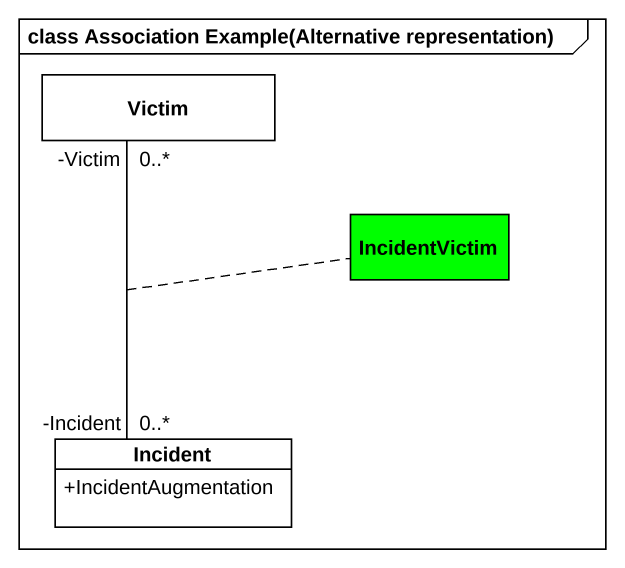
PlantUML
@startuml
mainframe class Association Example(Alternative representation)
hide circle
hide empty members
skinparam classAttributeIconSize 0
class Victim
class IncidentVictim #00FF00
class Incident {
  +IncidentAugmentation
}
Victim "-Victim\n0..*" -- "-Incident\n0..*" Incident
(Victim, Incident) .. IncidentVictim
@enduml
